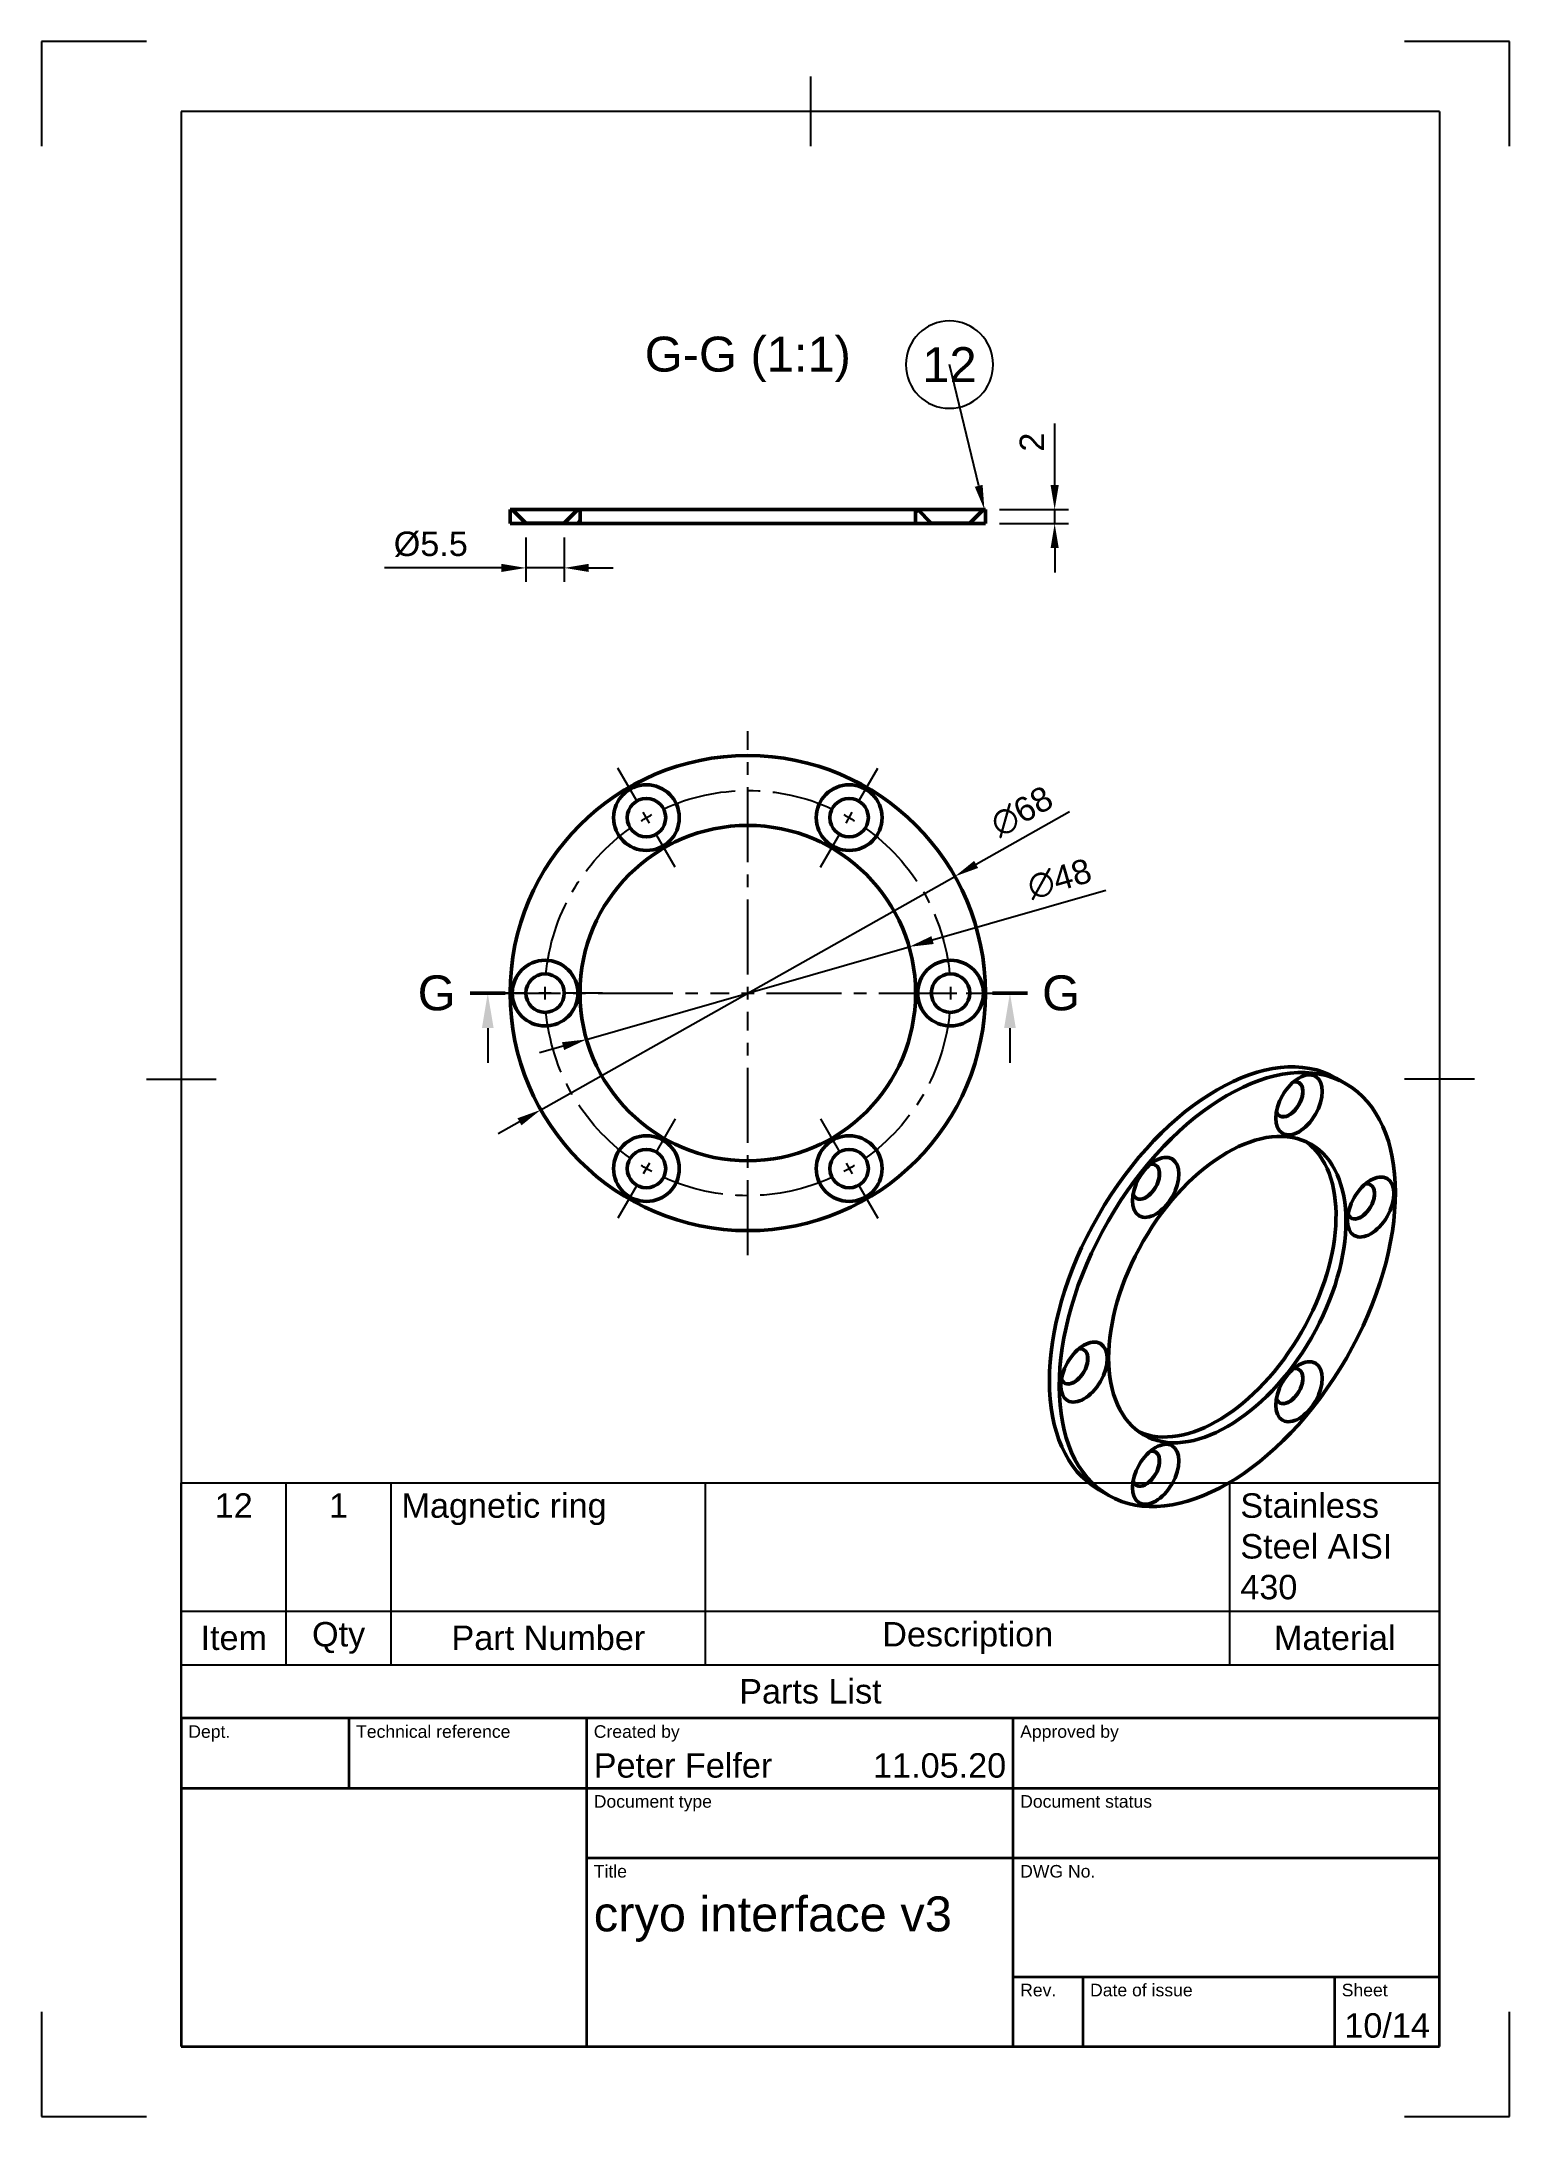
# Model space of a CAD drawing. Header units: millimetres. Extents: x 0 to 210, y 0 to 297.
import ezdxf
from ezdxf import colors
from ezdxf.entities.mleader import LeaderData, LeaderLine
from ezdxf.enums import TextEntityAlignment as Align
from ezdxf.math import Vec2, Vec3

# ---------------------------------------------------------------- set-up
doc = ezdxf.new("R2010")
doc.units = ezdxf.units.MM
doc.header["$LTSCALE"] = 0.75
doc.linetypes.add('CENTER2', pattern=[28.575, 19.05, -3.175, 3.175, -3.175])
for name, color, linetype, lineweight in [('Balloons', 7, 'Continuous', 25), ('Border', 7, 'Continuous', 25), ('FD_Dimensions', 7, 'Continuous', 25), ('Hatching', 7, 'Continuous', 25), ('Parts Lists', 7, 'Continuous', 25), ('Section Lines', 7, 'Continuous', 25), ('Smart Centers', 7, 'CENTER2', 25), ('TitleBlock', 7, 'Continuous', 35), ('View Labels', 7, 'Continuous', 25), ('Visible', 7, 'Continuous', 50)]:
    doc.layers.add(name, color=color, linetype=linetype, lineweight=lineweight)
doc.styles.add('FusionTitle', font='')
doc.styles.get("Standard").update_dxf_attribs({"font": 'arial.ttf'})
doc.styles.get('FusionTitle').set_extended_font_data('Arial Unicode MS')
doc.dimstyles.new('Dim-ISO-25', dxfattribs={"dimtxt": 3.5, "dimasz": 3.5, "dimexe": 2, "dimexo": 2, "dimgap": 1.5, "dimtad": 1, "dimzin": 12, "dimdsep": 46, "dimtxsty": 'Standard', "dimcen": 0, "dimazin": 3, "dimtp": 0.1, "dimtm": 0.1, "dimtfac": 0.714, "dimtmove": 0, "dimatfit": 3, "dimfxl": 1, "dimtzin": 12, "dimarcsym": 0})

# ---------------------------------------------------------------- blocks, each defined once
blk = doc.blocks.new('ISO_A4(P)_SHEET')
at = {"layer": 'Border'}
for p, q in [((15, 297), (0, 297)), ((0, 297), (0, 282)), ((210, 297), (195, 297)), ((210, 282), (210, 297)), ((110, 292), (110, 282)), ((200, 287), (20, 287)), ((20, 287), (20, 10)), ((200, 287), (200, 10)), ((15, 148.5), (25, 148.5)), ((205, 148.5), (195, 148.5)), ((0, 15), (0, 0)), ((210, 0), (210, 15)), ((20, 10), (200, 10)), ((0, 0), (15, 0)), ((195, 0), (210, 0))]:
    blk.add_line(p, q, dxfattribs=at)
blk = doc.blocks.new('ISO_TITLEBLOCK')
at = {"layer": 'TitleBlock'}
for p, q in [((0, 47), (-180, 47)), ((-180, 47), (-180, 0)), ((-156, 37), (-156, 47)), ((-122, 0), (-122, 47)), ((-61, 0), (-61, 47)), ((0, 0), (0, 47)), ((-180, 37), (0, 37)), ((-122, 27), (0, 27)), ((-61, 10), (0, 10)), ((-51, 0), (-51, 10)), ((-15, 0), (-15, 10)), ((-180, 0), (0, 0))]:
    blk.add_line(p, q, dxfattribs=at)
at = {"layer": 'TitleBlock', "style": 'FusionTitle'}
for s, p in [('Dept.', (-179, 46)), ('Technical reference', (-155, 46)), ('Created by', (-121, 46)), ('Approved by', (-60, 46)), ('Document type', (-121, 36)), ('Document status', (-60, 36)), ('Title', (-121, 26)), ('DWG No.', (-60, 26)), ('Rev.', (-60, 9)), ('Date of issue', (-50, 9)), ('Sheet', (-14, 9))]:
    blk.add_text(s, height=1.8, dxfattribs=at).set_placement(p, align=Align.TOP_LEFT)
for tag, p, height in [('DEPT', (-179, 38.5), 3.5), ('TECHNICAL_REFERENCE', (-155, 38.5), 3.5), ('CREATED_BY', (-121, 38.5), 3.5), ('APPROVED_BY', (-60, 38.5), 3.5), ('DOCUMENT_TYPE', (-121, 28.5), 3.5), ('DOCUMENT_STATUS', (-60, 28.5), 3.5), ('TITLE_1', (-121, 16.5), 5), ('TITLE_2', (-121, 9), 5), ('TITLE_3', (-121, 1.5), 5), ('DATE_OF_ISSUE', (-50, 1.5), 3.5)]:
    blk.add_attdef(tag, p, '', height=height, dxfattribs=at)
for tag, p in [('CREATED_DATE', (-62, 38.5)), ('APPROVED_DATE', (-1, 38.5))]:
    blk.add_attdef(tag, text='', height=3.5, dxfattribs=at).set_placement(p, align=Align.RIGHT)
for tag, height, p in [('DRAWING_NUMBER', 5, (-30.5, 16.6)), ('REV', 3.5, (-56, 3.1)), ('SHEET', 3.5, (-7.5, 3.1))]:
    blk.add_attdef(tag, text='', height=height, dxfattribs=at).set_placement(p, align=Align.MIDDLE)
blk = doc.blocks.new('*T6')
at = {"layer": 'Parts Lists', "color": 0, "linetype": 'ByBlock', "lineweight": -2, "transparency": 16777216}
for p, q in [((0, 33.695771), (180, 33.695771)), ((0, 0), (0, 33.695771)), ((15, 7.666667), (15, 33.695771)), ((30, 7.666667), (30, 33.695771)), ((75, 7.666667), (75, 33.695771)), ((150, 7.666667), (150, 33.695771)), ((180, 0), (180, 33.695771)), ((0, 15.333333), (180, 15.333333)), ((0, 7.666667), (180, 7.666667)), ((0, 0), (180, 0))]:
    blk.add_line(p, q, dxfattribs=at)
at = {"layer": 'Parts Lists', "color": 0, "transparency": 16777216, "char_height": 3.5}
for s, insert, width, attachment_point in [('12', (7.5, 32.195771), 12, 2), ('1', (22.5, 32.195771), 12, 2), ('Magnetic ring', (31.5, 32.195771), 42, 1), ('Stainless Steel AISI 430', (151.5, 32.195771), 27, 1), ('Item', (7.5, 11.5), 12, 5), ('Qty', (22.5, 11.5), 12, 5), ('Part Number', (52.5, 11.5), 42, 5), ('Description', (112.5, 11.5), 72, 5), ('Material', (165, 11.5), 27, 5), ('Parts List', (90, 3.833333), 177, 5)]:
    blk.add_mtext(s, dxfattribs=dict(at, insert=insert, width=width, attachment_point=attachment_point))
blk = doc.blocks.new('*U7')
at = {"layer": 'Smart Centers', "color": 0, "ltscale": 0.75, "transparency": 16777216}
for p, q in [((-15.839453, 27.434738), (-18.6, 32.216145)), ((-10.4, 18.013328), (-13.160547, 22.794736))]:
    blk.add_line(p, q, dxfattribs=at)
at = {"layer": 'Smart Centers', "color": 0, "linetype": 'Continuous', "ltscale": 0.75, "transparency": 16777216}
blk.add_line((-14.053516, 24.341403), (-14.946484, 25.88807), dxfattribs=at)
at = {"layer": 'Smart Centers', "color": 0, "linetype": 'Continuous', "ltscale": 0.75, "transparency": 16777216, "extrusion": (0, 0, -1)}
blk.add_arc((0, 0), 29, 58.235677, 61.764323, dxfattribs=at)
blk = doc.blocks.new('*U8')
at = {"layer": 'Smart Centers', "color": 0, "ltscale": 0.75, "transparency": 16777216}
for p, q in [((10.4, -18.013328), (13.160547, -22.794736)), ((15.839453, -27.434738), (18.6, -32.216145))]:
    blk.add_line(p, q, dxfattribs=at)
at = {"layer": 'Smart Centers', "color": 0, "linetype": 'Continuous', "ltscale": 0.75, "transparency": 16777216}
blk.add_line((14.053516, -24.341403), (14.946484, -25.88807), dxfattribs=at)
at = {"layer": 'Smart Centers', "color": 0, "linetype": 'Continuous', "ltscale": 0.75, "transparency": 16777216, "extrusion": (0, 0, -1)}
blk.add_arc((0, 0), 29, 238.235677, 241.764323, dxfattribs=at)
blk = doc.blocks.new('*U9')
at = {"layer": 'Smart Centers', "color": 0, "ltscale": 0.75, "transparency": 16777216}
for p, q in [((15.839453, 27.434738), (18.6, 32.216145)), ((10.4, 18.013328), (13.160547, 22.794736))]:
    blk.add_line(p, q, dxfattribs=at)
at = {"layer": 'Smart Centers', "color": 0, "linetype": 'Continuous', "ltscale": 0.75, "transparency": 16777216}
blk.add_line((14.053516, 24.341403), (14.946484, 25.88807), dxfattribs=at)
at = {"layer": 'Smart Centers', "color": 0, "linetype": 'Continuous', "ltscale": 0.75, "transparency": 16777216, "extrusion": (0, 0, -1)}
blk.add_arc((0, 0), 29, 118.235677, 121.764323, dxfattribs=at)
blk = doc.blocks.new('*U10')
at = {"layer": 'Smart Centers', "color": 0, "ltscale": 0.75, "transparency": 16777216}
for p, q in [((-31.678906, 0), (-37.2, 0)), ((-20.8, 0), (-26.321094, 0))]:
    blk.add_line(p, q, dxfattribs=at)
at = {"layer": 'Smart Centers', "color": 0, "linetype": 'Continuous', "ltscale": 0.75, "transparency": 16777216}
blk.add_line((-28.107031, 0), (-29.892969, 0), dxfattribs=at)
at = {"layer": 'Smart Centers', "color": 0, "linetype": 'Continuous', "ltscale": 0.75, "transparency": 16777216, "extrusion": (0, 0, -1)}
blk.add_arc((0, 0), 29, 358.235677, 1.764323, dxfattribs=at)
blk = doc.blocks.new('*U11')
at = {"layer": 'Smart Centers', "color": 0, "ltscale": 0.75, "transparency": 16777216}
for p, q in [((20.8, 0), (26.321094, 0)), ((31.678906, 0), (37.2, 0))]:
    blk.add_line(p, q, dxfattribs=at)
at = {"layer": 'Smart Centers', "color": 0, "linetype": 'Continuous', "ltscale": 0.75, "transparency": 16777216}
blk.add_line((28.107031, 0), (29.892969, 0), dxfattribs=at)
at = {"layer": 'Smart Centers', "color": 0, "linetype": 'Continuous', "ltscale": 0.75, "transparency": 16777216, "extrusion": (0, 0, -1)}
blk.add_arc((0, 0), 29, 178.235677, 181.764323, dxfattribs=at)
blk = doc.blocks.new('*U12')
at = {"layer": 'Smart Centers', "color": 0, "ltscale": 0.75, "transparency": 16777216}
for p, q in [((-10.4, -18.013328), (-13.160547, -22.794736)), ((-15.839453, -27.434738), (-18.6, -32.216145))]:
    blk.add_line(p, q, dxfattribs=at)
at = {"layer": 'Smart Centers', "color": 0, "linetype": 'Continuous', "ltscale": 0.75, "transparency": 16777216}
blk.add_line((-14.053516, -24.341403), (-14.946484, -25.88807), dxfattribs=at)
at = {"layer": 'Smart Centers', "color": 0, "linetype": 'Continuous', "ltscale": 0.75, "transparency": 16777216, "extrusion": (0, 0, -1)}
blk.add_arc((0, 0), 29, 298.235677, 301.764323, dxfattribs=at)
blk = doc.blocks.new('*U13')
at = {"layer": 'Smart Centers', "color": 0, "ltscale": 0.75, "transparency": 16777216, "extrusion": (0, 0, -1)}
for start, end in [(65.2946, 114.7054), (5.2946, 54.7054), (125.2946, 174.7054), (305.2946, 354.7054), (185.2946, 234.7054), (245.2946, 294.7054)]:
    blk.add_arc((0, 0), 29, start, end, dxfattribs=at)
at = {"layer": 'Smart Centers', "color": 0, "ltscale": 0.75, "transparency": 16777216}
for name in ['*U7', '*U9', '*U10', '*U11', '*U12', '*U8']:
    blk.add_blockref(name, (0, 0), dxfattribs=at)
blk = doc.blocks.new('*U14')
at = {"layer": 'Smart Centers', "color": 0, "ltscale": 0.75, "transparency": 16777216}
for p, q in [((0, 2.678906), (0, 37.5)), ((-37.5, 0), (-2.678906, 0)), ((2.678906, 0), (37.5, 0)), ((0, -37.5), (0, -2.678906))]:
    blk.add_line(p, q, dxfattribs=at)
at = {"layer": 'Smart Centers', "color": 0, "linetype": 'Continuous', "ltscale": 0.75, "transparency": 16777216}
for p, q in [((-0.892969, 0), (0.892969, 0)), ((0, -0.892969), (0, 0.892969))]:
    blk.add_line(p, q, dxfattribs=at)
blk = doc.blocks.new('*D22')
at = {"layer": 'Defpoints', "color": 0, "transparency": 16777216}
for p in [(135.038439, 229.998361), (144.937934, 229.998361), (135.038439, 227.998361)]:
    blk.add_point(p, dxfattribs=at)
at = {"layer": 'FD_Dimensions', "lineweight": -2, "transparency": 16777216}
for p, q in [((144.937934, 233.498361), (144.937934, 242.316574)), ((137.038439, 229.998361), (146.937934, 229.998361)), ((144.937934, 227.998361), (144.937934, 229.998361)), ((137.038439, 227.998361), (146.937934, 227.998361)), ((144.937934, 224.498361), (144.937934, 220.998361))]:
    blk.add_line(p, q, dxfattribs=at)
at = {"layer": 'FD_Dimensions', "transparency": 16777216}
for points in [[(144.354601, 233.498361), (145.521267, 233.498361), (144.937934, 229.998361)], [(144.354601, 224.498361), (145.521267, 224.498361), (144.937934, 227.998361)]]:
    blk.add_solid(points, dxfattribs=at)
at = {"layer": 'FD_Dimensions', "color": 0, "transparency": 16777216, "insert": (141.680772, 239.657467), "char_height": 3.5, "attachment_point": 5, "rotation": 90}
blk.add_mtext('2', dxfattribs=at)
blk = doc.blocks.new('*D23')
at = {"layer": 'Defpoints', "color": 0, "transparency": 16777216}
for p in [(130.654202, 177.492162), (71.422677, 144.091169)]:
    blk.add_point(p, dxfattribs=at)
at = {"layer": 'FD_Dimensions', "lineweight": -2, "transparency": 16777216}
for p, q in [((147.055051, 186.740694), (133.702884, 179.211331)), ((71.422677, 144.091169), (130.654202, 177.492162)), ((68.373995, 142.372), (65.325314, 140.652832))]:
    blk.add_line(p, q, dxfattribs=at)
at = {"layer": 'FD_Dimensions', "transparency": 16777216}
for points in [[(133.416356, 179.719445), (133.989412, 178.703218), (130.654202, 177.492162)], [(68.087467, 142.880114), (68.660523, 141.863887), (71.422677, 144.091169)]]:
    blk.add_solid(points, dxfattribs=at)
at = {"layer": 'FD_Dimensions', "color": 0, "transparency": 16777216, "insert": (140.24068, 186.784012), "char_height": 3.5, "attachment_point": 5, "rotation": 29.41888966}
blk.add_mtext('∅68', dxfattribs=at)
blk = doc.blocks.new('*D24')
at = {"layer": 'Defpoints', "color": 0, "transparency": 16777216}
for p in [(124.106176, 167.415829), (77.970703, 154.167503)]:
    blk.add_point(p, dxfattribs=at)
at = {"layer": 'FD_Dimensions', "lineweight": -2, "transparency": 16777216}
for p, q in [((152.24941, 175.497479), (127.470221, 168.381853)), ((77.970703, 154.167503), (124.106176, 167.415829)), ((74.606658, 153.201479), (71.242613, 152.235455))]:
    blk.add_line(p, q, dxfattribs=at)
at = {"layer": 'FD_Dimensions', "transparency": 16777216}
for points in [[(127.309217, 168.942527), (127.631225, 167.821178), (124.106176, 167.415829)], [(74.445654, 153.762153), (74.767662, 152.640805), (77.970703, 154.167503)]]:
    blk.add_solid(points, dxfattribs=at)
at = {"layer": 'FD_Dimensions', "color": 0, "transparency": 16777216, "insert": (145.630505, 177.118473), "char_height": 3.5, "attachment_point": 5, "rotation": 16.02202784}
blk.add_mtext('∅48', dxfattribs=at)
blk = doc.blocks.new('*D25')
at = {"layer": 'Defpoints', "color": 0, "transparency": 16777216}
for p in [(69.288439, 227.998361), (74.788439, 227.998361), (69.288439, 221.654423)]:
    blk.add_point(p, dxfattribs=at)
at = {"layer": 'FD_Dimensions', "lineweight": -2, "transparency": 16777216}
for p, q in [((69.288439, 225.998361), (69.288439, 219.654423)), ((74.788439, 225.998361), (74.788439, 219.654423)), ((65.788439, 221.654423), (49.082095, 221.654423)), ((74.788439, 221.654423), (69.288439, 221.654423)), ((78.288439, 221.654423), (81.788439, 221.654423))]:
    blk.add_line(p, q, dxfattribs=at)
at = {"layer": 'FD_Dimensions', "transparency": 16777216}
for points in [[(65.788439, 222.237757), (65.788439, 221.07109), (69.288439, 221.654423)], [(78.288439, 222.237757), (78.288439, 221.07109), (74.788439, 221.654423)]]:
    blk.add_solid(points, dxfattribs=at)
at = {"layer": 'FD_Dimensions', "color": 0, "transparency": 16777216, "insert": (55.685267, 225.039314), "char_height": 3.5, "attachment_point": 5}
blk.add_mtext('%%C5.5', dxfattribs=at)
blk = doc.blocks.new('*B20')
at = {"transparency": 16777216}
for start, end in [(90, 270), (270, 90)]:
    blk.add_arc((0, 0), 6.25, start, end, dxfattribs=at)
at = {"transparency": 16777216, "insert": (0, 0), "char_height": 5, "attachment_point": 5}
blk.add_mtext('12', dxfattribs=at)

msp = doc.modelspace()

# ---------------------------------------------------------------- hatches: boundary and pattern name
at = {"layer": 'Hatching'}
h = msp.add_hatch(dxfattribs=at)
h.set_pattern_fill('ANSI31', color=256, angle=15, style=0)
h.paths.add_polyline_path([(76.738, 229.998), (74.788, 228.048), (74.788, 227.998), (77.038, 227.998), (77.038, 229.998)], flags=0)
h.paths.add_polyline_path([(127.288, 228.048), (125.338, 229.998), (125.038, 229.998), (125.038, 227.998), (127.288, 227.998)], flags=0)
h.paths.add_polyline_path([(135.038, 227.998), (135.038, 229.998), (134.738, 229.998), (132.788, 228.048), (132.788, 227.998)], flags=0)
h.paths.add_polyline_path([(67.038, 229.998), (67.038, 227.998), (69.288, 227.998), (69.288, 228.048), (67.338, 229.998)], flags=0)

# ---------------------------------------------------------------- linework, layer by layer
at = {"layer": 'Section Lines', "lineweight": 50}
for p, q in [((61.338, 160.792), (66.338, 160.792)), ((141.038, 160.792), (136.038, 160.792))]:
    msp.add_line(p, q, dxfattribs=at)
at = {"layer": 'Section Lines'}
for p, q in [((63.838, 155.792), (63.838, 150.792)), ((138.538, 155.792), (138.538, 150.792))]:
    msp.add_line(p, q, dxfattribs=at)
for points in [[(63.005, 155.792), (63.838, 160.792), (64.672, 155.792)], [(137.705, 155.792), (138.538, 160.792), (139.372, 155.792)]]:
    msp.add_solid(points, dxfattribs=at)
at = {"layer": 'Visible', "extrusion": (0.258819, 2.983e-13, 0.965926)}
for p, q in [((67.038, 229.998), (67.038, 227.998)), ((67.338, 229.998), (67.038, 229.998)), ((69.288, 228.048), (67.338, 229.998)), ((67.338, 229.998), (76.738, 229.998)), ((76.738, 229.998), (74.788, 228.048)), ((77.038, 229.998), (76.738, 229.998)), ((77.038, 227.998), (77.038, 229.998)), ((77.038, 229.998), (125.038, 229.998)), ((125.338, 229.998), (125.038, 229.998)), ((125.038, 229.998), (125.038, 227.998)), ((127.288, 228.048), (125.338, 229.998)), ((125.338, 229.998), (134.738, 229.998)), ((134.738, 229.998), (132.788, 228.048)), ((135.038, 229.998), (134.738, 229.998)), ((135.038, 227.998), (135.038, 229.998)), ((67.038, 227.998), (69.288, 227.998)), ((69.288, 227.998), (69.288, 228.048)), ((69.288, 228.048), (74.788, 228.048)), ((74.788, 227.998), (69.288, 227.998)), ((74.788, 228.048), (74.788, 227.998)), ((74.788, 227.998), (77.038, 227.998)), ((77.038, 227.998), (125.038, 227.998)), ((125.038, 227.998), (127.288, 227.998)), ((127.288, 227.998), (127.288, 228.048)), ((127.288, 228.048), (132.788, 228.048)), ((132.788, 227.998), (127.288, 227.998)), ((132.788, 228.048), (132.788, 227.998)), ((132.788, 227.998), (135.038, 227.998))]:
    msp.add_line(p, q, dxfattribs=at)
at = {"layer": 'Visible', "extrusion": (0.183013, -0.6843, -0.705861)}
for p, q in [((186.599, 147.827), (185.185, 148.641)), ((152.665, 88.899), (151.251, 89.713))]:
    msp.add_line(p, q, dxfattribs=at)
at = {"layer": 'Visible', "extrusion": (0, 0, -1)}
for centre, radius in [((-101.038, 160.792), 34), ((-86.538, 185.906), 4.7), ((-115.538, 185.906), 4.7), ((-86.538, 185.906), 2.75), ((-115.538, 185.906), 2.75), ((-101.038, 160.792), 24), ((-72.038, 160.792), 4.7), ((-72.038, 160.792), 2.75), ((-130.038, 160.792), 4.7), ((-130.038, 160.792), 2.75), ((-86.538, 135.677), 4.7), ((-115.538, 135.677), 4.7), ((-86.538, 135.677), 2.75), ((-115.538, 135.677), 2.75)]:
    msp.add_circle(centre, radius, dxfattribs=at)
at = {"layer": 'Visible', "extrusion": (-1e-16, -3e-16, -1)}
msp.add_ellipse((168.218, 119.177), major_axis=(16.967, 29.464), ratio=0.5780931, start_param=3.1415927, end_param=6.2831853, dxfattribs=at)
at = {"layer": 'Visible', "extrusion": (-2e-16, 0, -1)}
msp.add_ellipse((169.632, 118.363), major_axis=(16.967, 29.464), ratio=0.5780931, start_param=-1.5707963, end_param=4.712389, dxfattribs=at)
at = {"layer": 'Visible', "extrusion": (-6e-16, 1e-16, -1)}
for centre, start_param, end_param in [((179.885, 144.8), -1.5707963, 4.712389), ((159.379, 132.991), 4.712389, 10.9955743), ((190.138, 130.172), -1.5707963, 4.712389), ((149.126, 106.554), -1.5707963, 4.712389), ((179.885, 103.735), 4.712389, 10.9955743), ((159.379, 91.926), 4.712389, 10.9955743)]:
    msp.add_ellipse(centre, major_axis=(2.345, 4.073), ratio=0.5780931, start_param=start_param, end_param=end_param, dxfattribs=at)
at = {"layer": 'Visible', "extrusion": (-6e-16, 0, -1)}
for centre in [(178.506, 145.594), (188.759, 130.966), (147.747, 107.348), (178.506, 104.529)]:
    msp.add_ellipse(centre, major_axis=(1.372, 2.383), ratio=0.5780931, start_param=-0.4771196, end_param=3.6187123, dxfattribs=at)
at = {"layer": 'Visible'}
for centre in [(178.471, 145.614), (157.965, 133.805), (188.724, 130.986), (147.712, 107.369), (178.471, 104.549), (157.965, 92.74)]:
    msp.add_ellipse(centre, major_axis=(1.372, 2.383), ratio=0.5780931, start_param=3.1544247, end_param=6.2703533, dxfattribs=at)
at = {"layer": 'Visible', "extrusion": (-5e-16, 0, -1)}
msp.add_ellipse((169.632, 118.363), major_axis=(11.977, 20.798), ratio=0.5780931, start_param=4.712389, end_param=10.9955743, dxfattribs=at)
at = {"layer": 'Visible', "extrusion": (-4e-16, -2e-16, -1)}
msp.add_ellipse((168.218, 119.177), major_axis=(11.977, 20.798), ratio=0.5780931, start_param=0.0588459, end_param=3.0827467, dxfattribs=at)
at = {"layer": 'Visible', "extrusion": (-2e-16, -1e-16, -1)}
for centre in [(158, 133.785), (158, 92.72)]:
    msp.add_ellipse(centre, major_axis=(1.372, 2.383), ratio=0.5780931, start_param=-0.4771196, end_param=3.6187123, dxfattribs=at)

# ---------------------------------------------------------------- block references
msp.add_blockref('*T6', (20, 57))
at = {"layer": 'Border'}
msp.add_blockref('ISO_A4(P)_SHEET', (0, 0), dxfattribs=at)
at = {"layer": 'Smart Centers', "ltscale": 0.75}
for name in ['*U14', '*U13']:
    msp.add_blockref(name, (101.038, 160.792), dxfattribs=at)
at = {"layer": 'TitleBlock'}
msp.add_blockref('ISO_TITLEBLOCK', (200, 10), dxfattribs=at).add_auto_attribs({'CREATED_DATE': '11.05.20', 'SHEET': '10/14', 'TITLE_1': 'cryo interface v3', 'CREATED_BY': 'Peter Felfer'})

# ---------------------------------------------------------------- texts
at = {"layer": 'Section Lines', "char_height": 5, "attachment_point": 5}
for insert in [(56.526, 160.792), (145.851, 160.792)]:
    msp.add_mtext('G', dxfattribs=dict(at, insert=insert))
at = {"layer": 'View Labels', "insert": (101.038, 248.248), "char_height": 5, "width": 31.37108, "attachment_point": 8}
msp.add_mtext('G-G (1:1)', dxfattribs=at)

# ---------------------------------------------------------------- dimensions: what is measured, and where the dimension line sits
at = {"layer": 'FD_Dimensions'}
dim = msp.add_aligned_dim(p1=(135.038, 227.998), p2=(135.038, 229.998), distance=-9.899, dimstyle='Dim-ISO-25', override={"dimlfac": 1, "dimclrd": 256, "dimclre": 256}, dxfattribs=at)
dim.commit()
dim.dimension.update_dxf_attribs({"geometry": '*D22', "text_midpoint": (141.681, 239.657)})
dim = msp.add_aligned_dim(p1=(74.788, 227.998), p2=(69.288, 227.998), distance=6.344, text='%%C<>', dimstyle='Dim-ISO-25', override={"dimlfac": 1, "dimclrd": 256, "dimclre": 256}, dxfattribs=at)
dim.commit()
dim.dimension.update_dxf_attribs({"geometry": '*D25', "text_midpoint": (55.685, 225.039)})
for p1, p2, picture, middle in [((71.423, 144.091), (130.654, 177.492), '*D23', (141.903, 183.836)), ((77.971, 154.168), (124.106, 167.416), '*D24', (146.565, 173.865))]:
    dim = msp.add_diameter_dim_2p(p1=p1, p2=p2, dimstyle='Dim-ISO-25', override={"dimlfac": 1, "dimclrd": 256, "dimclre": 256}, dxfattribs=at)
    dim.commit()
    dim.dimension.update_dxf_attribs({"geometry": picture, "text_midpoint": middle, "dimtype": 163})

# ---------------------------------------------------------------- leaders
at = {"layer": 'Balloons'}
ml = msp.add_multileader_block('Standard', dxfattribs=at)
ml.set_content('*B20', color=256)
ml.set_leader_properties()
ml.build(insert=Vec2(0, 0))
ml.multileader.update_dxf_attribs({"has_dogleg": 0, "arrow_head_size": 3.5, "block_connection_type": 1})
ctx = ml.context
ctx.base_point, ctx.char_height, ctx.arrow_head_size = Vec3(129.888, 250.748), 3.5, 3.5
ctx.attachment_type = 1
notes = []
notes.append((ctx, [(0, (1, 1, 0), (121.888, 250.748), (1, 0), 8, [(0, [(134.888, 229.998)], 0, [])])]))
ctx.block.insert = Vec3(129.888, 250.748)
for ctx, leaders in notes:
    for number, flags, end, landing, length, lines in leaders:
        leader = LeaderData()
        leader.index, (leader.has_last_leader_line, leader.has_dogleg_vector, leader.attachment_direction) = number, flags
        leader.last_leader_point, leader.dogleg_vector, leader.dogleg_length = Vec3(end), Vec3(landing), length
        for number, points, colour, breaks in lines:
            line = LeaderLine()
            line.index, line.vertices, line.color, line.breaks = number, Vec3.list(points), colors.encode_raw_color(colour), breaks
            leader.lines.append(line)
        ctx.leaders.append(leader)

doc.saveas('drawing.dxf')
